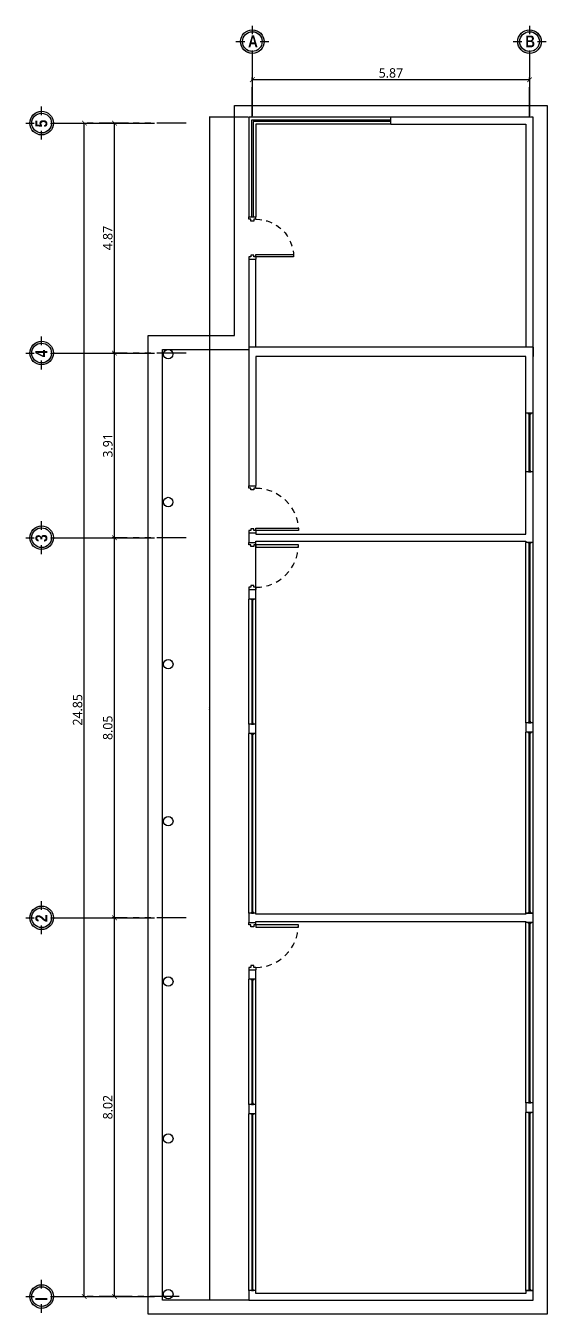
# Model space of a CAD drawing. Header units: metres. Extents: x 258817 to 259192, y 1878716 to 1878911.
# Drawn here: x 259005.59 to 259016.63, y 1878741.84 to 1878769.13 of the extents above; entities that cross this region are included whole.
import ezdxf

# ---------------------------------------------------------------- set-up
doc = ezdxf.new("R2010")
doc.units = ezdxf.units.M
doc.header["$MEASUREMENT"] = 0
for name, pattern in [('ACAD_ISO04W100', [30, 24, -3, 0, -3]), ('HIDDEN', [0.375, 0.25, -0.125]), ('PHANTOM2', [1.25, 0.625, -0.125, 0.125, -0.125, 0.125, -0.125])]:
    doc.linetypes.add(name, pattern=pattern)
doc.layers.add('.3EJES', color=1, linetype='Continuous', lineweight=20)
for name, color, linetype in [('07-Ejes', 8, 'Continuous'), ('Puertas F', 5, 'Continuous'), ('Ventanas F', 40, 'Continuous'), ('Vistas', 7, 'Continuous')]:
    doc.layers.add(name, color=color, linetype=linetype)
doc.styles.add('100 dani medio', font='trebuc.ttf', dxfattribs={"height": 2})
doc.styles.add('dani-100Textos', font='techb___.ttf', dxfattribs={"height": 0.25})
doc.styles.get("Standard").update_dxf_attribs({"font": 'arial.ttf'})
doc.dimstyles.new('A100', dxfattribs={"dimscale": 0, "dimtxt": 2.5, "dimasz": 1, "dimexe": 0.5, "dimexo": 0.625, "dimgap": 0.4, "dimtad": 1, "dimdsep": 46, "dimtxsty": '100 dani medio', "dimblk": 'ARCHTICK', "dimcen": 2.5, "dimclrd": 1, "dimclre": 1, "dimclrt": 3, "dimadec": 0, "dimazin": 0, "dimtfac": 1, "dimtmove": 1, "dimatfit": 3, "dimfxl": 1, "dimarcsym": 0})
doc.dimstyles.new('Copia(2) de Benjita', dxfattribs={"dimtxt": 0.15, "dimasz": 0.1, "dimexe": 0.1, "dimexo": 0.1, "dimgap": 0.08, "dimtad": 1, "dimdsep": 46, "dimtxsty": 'Standard', "dimblk": 'ARCHTICK', "dimcen": 2.5, "dimdle": 0.1, "dimclrd": 2, "dimclre": 1, "dimclrt": 2, "dimadec": 0, "dimazin": 0, "dimtfac": 1, "dimtmove": 0, "dimatfit": 3, "dimldrblk": 'ARCHTICK', "dimfxl": 1, "dimarcsym": 0})

# ---------------------------------------------------------------- blocks, each defined once
blk = doc.blocks.new('*U14')
blk.add_wipeout([(193.598, 122.767), (192.598, 122.767), (192.598, 122.972), (193.598, 122.972)]).dxf.layer = 'Puertas F'
at = {"layer": 'Puertas F', "color": 6}
blk.add_line((192.598, 122.942), (192.598, 122.792), dxfattribs=at)
at = {"layer": 'Puertas F', "color": 1}
for p, q in [((192.648, 122.942), (192.598, 122.942)), ((192.648, 122.792), (192.598, 122.792)), ((192.648, 122.901), (192.648, 122.942)), ((192.688, 122.901), (192.648, 122.901)), ((192.648, 122.792), (192.648, 122.838)), ((192.648, 122.838), (192.688, 122.838)), ((192.688, 122.838), (192.688, 122.901)), ((193.548, 122.942), (193.598, 122.942))]:
    blk.add_line(p, q, dxfattribs=at)
at = {"color": 1}
blk.add_wipeout([(193.498, 122.792), (193.498, 121.892), (193.548, 121.892), (193.548, 122.792)], dxfattribs=at).dxf.layer = 'Puertas F'
at = {"layer": 'Puertas F', "color": 1}
for p, q in [((193.508, 122.838), (193.508, 122.901)), ((193.508, 122.901), (193.548, 122.901)), ((193.548, 122.838), (193.508, 122.838)), ((193.548, 122.901), (193.548, 122.942)), ((193.548, 122.792), (193.548, 122.838)), ((193.548, 122.792), (193.598, 122.792))]:
    blk.add_line(p, q, dxfattribs=at)
at = {"layer": 'Puertas F', "color": 6}
blk.add_line((193.598, 122.942), (193.598, 122.792), dxfattribs=at)
at = {"layer": 'Puertas F', "color": 1}
blk.add_lwpolyline([(193.498, 122.792), (193.498, 121.892), (193.548, 121.892), (193.548, 122.792)], close=True, dxfattribs=at)
at = {"layer": 'Puertas F', "color": 1, "linetype": 'HIDDEN', "ltscale": 0.5}
blk.add_arc((193.548, 122.792), 0.9, 180, 270, dxfattribs=at)
blk = doc.blocks.new('*U27')
blk.add_wipeout([(193.598, 122.767), (192.598, 122.767), (192.598, 122.972), (193.598, 122.972)]).dxf.layer = 'Puertas F'
at = {"layer": 'Puertas F', "color": 6}
blk.add_line((192.598, 122.942), (192.598, 122.792), dxfattribs=at)
at = {"layer": 'Puertas F', "color": 1}
for p, q in [((192.648, 122.942), (192.598, 122.942)), ((192.648, 122.792), (192.598, 122.792)), ((192.648, 122.901), (192.648, 122.942)), ((192.688, 122.901), (192.648, 122.901)), ((192.648, 122.792), (192.648, 122.838)), ((192.648, 122.838), (192.688, 122.838)), ((192.688, 122.838), (192.688, 122.901)), ((193.548, 122.942), (193.598, 122.942))]:
    blk.add_line(p, q, dxfattribs=at)
at = {"color": 1}
blk.add_wipeout([(193.498, 122.792), (193.498, 121.892), (193.548, 121.892), (193.548, 122.792)], dxfattribs=at).dxf.layer = 'Puertas F'
at = {"layer": 'Puertas F', "color": 1}
for p, q in [((193.508, 122.838), (193.508, 122.901)), ((193.508, 122.901), (193.548, 122.901)), ((193.548, 122.838), (193.508, 122.838)), ((193.548, 122.901), (193.548, 122.942)), ((193.548, 122.792), (193.548, 122.838)), ((193.548, 122.792), (193.598, 122.792))]:
    blk.add_line(p, q, dxfattribs=at)
at = {"layer": 'Puertas F', "color": 6}
blk.add_line((193.598, 122.942), (193.598, 122.792), dxfattribs=at)
at = {"layer": 'Puertas F', "color": 1}
blk.add_lwpolyline([(193.498, 122.792), (193.498, 121.892), (193.548, 121.892), (193.548, 122.792)], close=True, dxfattribs=at)
at = {"layer": 'Puertas F', "color": 1, "linetype": 'HIDDEN', "ltscale": 0.5}
blk.add_arc((193.548, 122.792), 0.9, 180, 270, dxfattribs=at)
blk = doc.blocks.new('*U28')
blk.add_wipeout([(214.297, 152.477), (214.297, 152.252), (210.497, 152.252), (210.497, 152.477)]).dxf.layer = 'Ventanas F'
at = {"layer": 'Ventanas F', "color": 1}
for p, q in [((214.28, 152.371), (210.514, 152.371)), ((214.28, 152.352), (210.514, 152.352))]:
    blk.add_line(p, q, dxfattribs=at)
for points in [[(214.297, 152.44), (210.497, 152.44)], [(214.297, 152.29), (210.497, 152.29)]]:
    blk.add_lwpolyline(points, dxfattribs=at)
at = {"layer": 'Ventanas F', "color": 6}
for points in [[(210.497, 152.29), (210.497, 152.44)], [(214.297, 152.29), (214.297, 152.44)]]:
    blk.add_lwpolyline(points, dxfattribs=at)
at = {"layer": 'Ventanas F', "color": 1}
for points in [[(210.497, 152.386), (210.497, 152.34), (210.514, 152.34), (210.514, 152.386)], [(214.297, 152.386), (214.297, 152.34), (214.28, 152.34), (214.28, 152.386)]]:
    blk.add_lwpolyline(points, close=True, dxfattribs=at)
blk = doc.blocks.new('*U31')
blk.add_wipeout([(213.147, 152.477), (213.147, 152.252), (210.497, 152.252), (210.497, 152.477)]).dxf.layer = 'Ventanas F'
at = {"layer": 'Ventanas F', "color": 1}
for p, q in [((213.13, 152.371), (210.514, 152.371)), ((213.13, 152.352), (210.514, 152.352))]:
    blk.add_line(p, q, dxfattribs=at)
for points in [[(213.147, 152.44), (210.497, 152.44)], [(213.147, 152.29), (210.497, 152.29)]]:
    blk.add_lwpolyline(points, dxfattribs=at)
at = {"layer": 'Ventanas F', "color": 6}
for points in [[(210.497, 152.29), (210.497, 152.44)], [(213.147, 152.29), (213.147, 152.44)]]:
    blk.add_lwpolyline(points, dxfattribs=at)
at = {"layer": 'Ventanas F', "color": 1}
for points in [[(210.497, 152.386), (210.497, 152.34), (210.514, 152.34), (210.514, 152.386)], [(213.147, 152.386), (213.147, 152.34), (213.13, 152.34), (213.13, 152.386)]]:
    blk.add_lwpolyline(points, close=True, dxfattribs=at)
blk = doc.blocks.new('*U32')
blk.add_wipeout([(211.737, 152.477), (211.737, 152.252), (210.497, 152.252), (210.497, 152.477)]).dxf.layer = 'Ventanas F'
at = {"layer": 'Ventanas F', "color": 1}
for p, q in [((211.72, 152.371), (210.514, 152.371)), ((211.72, 152.352), (210.514, 152.352))]:
    blk.add_line(p, q, dxfattribs=at)
for points in [[(211.737, 152.44), (210.497, 152.44)], [(211.737, 152.29), (210.497, 152.29)]]:
    blk.add_lwpolyline(points, dxfattribs=at)
at = {"layer": 'Ventanas F', "color": 6}
for points in [[(210.497, 152.29), (210.497, 152.44)], [(211.737, 152.29), (211.737, 152.44)]]:
    blk.add_lwpolyline(points, dxfattribs=at)
at = {"layer": 'Ventanas F', "color": 1}
for points in [[(210.497, 152.386), (210.497, 152.34), (210.514, 152.34), (210.514, 152.386)], [(211.737, 152.386), (211.737, 152.34), (211.72, 152.34), (211.72, 152.386)]]:
    blk.add_lwpolyline(points, close=True, dxfattribs=at)
blk = doc.blocks.new('*U33')
blk.add_wipeout([(193.598, 122.767), (192.598, 122.767), (192.598, 122.972), (193.598, 122.972)]).dxf.layer = 'Puertas F'
at = {"layer": 'Puertas F', "color": 6}
blk.add_line((192.598, 122.942), (192.598, 122.792), dxfattribs=at)
at = {"layer": 'Puertas F', "color": 1}
for p, q in [((192.648, 122.942), (192.598, 122.942)), ((192.648, 122.792), (192.598, 122.792)), ((192.648, 122.901), (192.648, 122.942)), ((192.688, 122.901), (192.648, 122.901)), ((192.648, 122.792), (192.648, 122.838)), ((192.648, 122.838), (192.688, 122.838)), ((192.688, 122.838), (192.688, 122.901)), ((193.548, 122.942), (193.598, 122.942))]:
    blk.add_line(p, q, dxfattribs=at)
at = {"color": 1}
blk.add_wipeout([(193.498, 122.792), (193.498, 121.892), (193.548, 121.892), (193.548, 122.792)], dxfattribs=at).dxf.layer = 'Puertas F'
at = {"layer": 'Puertas F', "color": 1}
for p, q in [((193.508, 122.838), (193.508, 122.901)), ((193.508, 122.901), (193.548, 122.901)), ((193.548, 122.838), (193.508, 122.838)), ((193.548, 122.901), (193.548, 122.942)), ((193.548, 122.792), (193.548, 122.838)), ((193.548, 122.792), (193.598, 122.792))]:
    blk.add_line(p, q, dxfattribs=at)
at = {"layer": 'Puertas F', "color": 6}
blk.add_line((193.598, 122.942), (193.598, 122.792), dxfattribs=at)
at = {"layer": 'Puertas F', "color": 1}
blk.add_lwpolyline([(193.498, 122.792), (193.498, 121.892), (193.548, 121.892), (193.548, 122.792)], close=True, dxfattribs=at)
at = {"layer": 'Puertas F', "color": 1, "linetype": 'HIDDEN', "ltscale": 0.5}
blk.add_arc((193.548, 122.792), 0.9, 180, 270, dxfattribs=at)
blk = doc.blocks.new('*U34')
blk.add_wipeout([(214.242, 152.477), (214.242, 152.252), (210.497, 152.252), (210.497, 152.477)]).dxf.layer = 'Ventanas F'
at = {"layer": 'Ventanas F', "color": 1}
for p, q in [((214.225, 152.371), (210.514, 152.371)), ((214.225, 152.352), (210.514, 152.352))]:
    blk.add_line(p, q, dxfattribs=at)
for points in [[(214.242, 152.44), (210.497, 152.44)], [(214.242, 152.29), (210.497, 152.29)]]:
    blk.add_lwpolyline(points, dxfattribs=at)
at = {"layer": 'Ventanas F', "color": 6}
for points in [[(210.497, 152.29), (210.497, 152.44)], [(214.242, 152.29), (214.242, 152.44)]]:
    blk.add_lwpolyline(points, dxfattribs=at)
at = {"layer": 'Ventanas F', "color": 1}
for points in [[(210.497, 152.386), (210.497, 152.34), (210.514, 152.34), (210.514, 152.386)], [(214.242, 152.386), (214.242, 152.34), (214.225, 152.34), (214.225, 152.386)]]:
    blk.add_lwpolyline(points, close=True, dxfattribs=at)
blk = doc.blocks.new('*U15')
blk.add_wipeout([(213.147, 152.477), (213.147, 152.252), (210.497, 152.252), (210.497, 152.477)]).dxf.layer = 'Ventanas F'
at = {"layer": 'Ventanas F', "color": 1}
for p, q in [((213.13, 152.371), (210.514, 152.371)), ((213.13, 152.352), (210.514, 152.352))]:
    blk.add_line(p, q, dxfattribs=at)
for points in [[(213.147, 152.44), (210.497, 152.44)], [(213.147, 152.29), (210.497, 152.29)]]:
    blk.add_lwpolyline(points, dxfattribs=at)
at = {"layer": 'Ventanas F', "color": 6}
for points in [[(210.497, 152.29), (210.497, 152.44)], [(213.147, 152.29), (213.147, 152.44)]]:
    blk.add_lwpolyline(points, dxfattribs=at)
at = {"layer": 'Ventanas F', "color": 1}
for points in [[(210.497, 152.386), (210.497, 152.34), (210.514, 152.34), (210.514, 152.386)], [(213.147, 152.386), (213.147, 152.34), (213.13, 152.34), (213.13, 152.386)]]:
    blk.add_lwpolyline(points, close=True, dxfattribs=at)
blk = doc.blocks.new('*U16')
blk.add_wipeout([(193.598, 122.767), (192.698, 122.767), (192.698, 122.972), (193.598, 122.972)]).dxf.layer = 'Puertas F'
at = {"layer": 'Puertas F', "color": 6}
blk.add_line((192.698, 122.942), (192.698, 122.792), dxfattribs=at)
at = {"layer": 'Puertas F', "color": 1}
for p, q in [((192.748, 122.942), (192.698, 122.942)), ((192.748, 122.792), (192.698, 122.792)), ((192.748, 122.901), (192.748, 122.942)), ((192.788, 122.901), (192.748, 122.901)), ((192.748, 122.792), (192.748, 122.838)), ((192.748, 122.838), (192.788, 122.838)), ((192.788, 122.838), (192.788, 122.901)), ((193.548, 122.942), (193.598, 122.942))]:
    blk.add_line(p, q, dxfattribs=at)
at = {"color": 1}
blk.add_wipeout([(193.498, 122.792), (193.498, 121.992), (193.548, 121.992), (193.548, 122.792)], dxfattribs=at).dxf.layer = 'Puertas F'
at = {"layer": 'Puertas F', "color": 1}
for p, q in [((193.508, 122.838), (193.508, 122.901)), ((193.508, 122.901), (193.548, 122.901)), ((193.548, 122.838), (193.508, 122.838)), ((193.548, 122.901), (193.548, 122.942)), ((193.548, 122.792), (193.548, 122.838)), ((193.548, 122.792), (193.598, 122.792))]:
    blk.add_line(p, q, dxfattribs=at)
at = {"layer": 'Puertas F', "color": 6}
blk.add_line((193.598, 122.942), (193.598, 122.792), dxfattribs=at)
at = {"layer": 'Puertas F', "color": 1}
blk.add_lwpolyline([(193.498, 122.792), (193.498, 121.992), (193.548, 121.992), (193.548, 122.792)], close=True, dxfattribs=at)
at = {"layer": 'Puertas F', "color": 1, "linetype": 'HIDDEN', "ltscale": 0.5}
blk.add_arc((193.548, 122.792), 0.8, 180, 270, dxfattribs=at)
blk = doc.blocks.new('_ArchTick')
at = {"color": 0, "linetype": 'ByBlock', "const_width": 0.15}
blk.add_lwpolyline([(-0.5, -0.5), (0.5, 0.5)], dxfattribs=at)
blk = doc.blocks.new('*D75')
at = {"layer": 'Defpoints', "color": 0, "transparency": 16777216}
for p in [(259010.389, 1878767.988), (259010.389, 1878767.144), (259016.259, 1878767.144)]:
    blk.add_point(p, dxfattribs=at)
at = {"layer": 'Vistas', "color": 1, "linetype": 'PHANTOM2', "lineweight": -2, "transparency": 16777216}
for p, q in [((259010.389, 1878767.207), (259010.389, 1878768.038)), ((259016.259, 1878767.207), (259016.259, 1878768.038))]:
    blk.add_line(p, q, dxfattribs=at)
at = {"layer": 'Vistas', "color": 1, "lineweight": -2, "transparency": 16777216}
blk.add_line((259016.259, 1878767.988), (259010.389, 1878767.988), dxfattribs=at)
at = {"layer": 'Vistas', "color": 1, "lineweight": -2, "transparency": 16777216, "xscale": 0.1, "yscale": 0.1, "zscale": 0.1, "rotation": 180}
blk.add_blockref('_ArchTick', (259010.389, 1878767.988), dxfattribs=at)
at = {"layer": 'Vistas', "color": 1, "lineweight": -2, "transparency": 16777216, "xscale": 0.1, "yscale": 0.1, "zscale": 0.1}
blk.add_blockref('_ArchTick', (259016.259, 1878767.988), dxfattribs=at)
at = {"layer": 'Vistas', "color": 3, "transparency": 16777216, "insert": (259013.324, 1878768.129), "char_height": 0.2, "attachment_point": 5, "style": '100 dani medio'}
blk.add_mtext('5.87', dxfattribs=at)
blk = doc.blocks.new('*U42')
blk.add_wipeout([(214.317, 152.477), (214.317, 152.252), (210.497, 152.252), (210.497, 152.477)]).dxf.layer = 'Ventanas F'
at = {"layer": 'Ventanas F', "color": 1}
for p, q in [((214.3, 152.371), (210.514, 152.371)), ((214.3, 152.352), (210.514, 152.352))]:
    blk.add_line(p, q, dxfattribs=at)
for points in [[(214.317, 152.44), (210.497, 152.44)], [(214.317, 152.29), (210.497, 152.29)]]:
    blk.add_lwpolyline(points, dxfattribs=at)
at = {"layer": 'Ventanas F', "color": 6}
for points in [[(210.497, 152.29), (210.497, 152.44)], [(214.317, 152.29), (214.317, 152.44)]]:
    blk.add_lwpolyline(points, dxfattribs=at)
at = {"layer": 'Ventanas F', "color": 1}
for points in [[(210.497, 152.386), (210.497, 152.34), (210.514, 152.34), (210.514, 152.386)], [(214.317, 152.386), (214.317, 152.34), (214.3, 152.34), (214.3, 152.386)]]:
    blk.add_lwpolyline(points, close=True, dxfattribs=at)
blk = doc.blocks.new('*U43')
blk.add_wipeout([(214.317, 152.477), (214.317, 152.252), (210.497, 152.252), (210.497, 152.477)]).dxf.layer = 'Ventanas F'
at = {"layer": 'Ventanas F', "color": 1}
for p, q in [((214.3, 152.371), (210.514, 152.371)), ((214.3, 152.352), (210.514, 152.352))]:
    blk.add_line(p, q, dxfattribs=at)
for points in [[(214.317, 152.44), (210.497, 152.44)], [(214.317, 152.29), (210.497, 152.29)]]:
    blk.add_lwpolyline(points, dxfattribs=at)
at = {"layer": 'Ventanas F', "color": 6}
for points in [[(210.497, 152.29), (210.497, 152.44)], [(214.317, 152.29), (214.317, 152.44)]]:
    blk.add_lwpolyline(points, dxfattribs=at)
at = {"layer": 'Ventanas F', "color": 1}
for points in [[(210.497, 152.386), (210.497, 152.34), (210.514, 152.34), (210.514, 152.386)], [(214.317, 152.386), (214.317, 152.34), (214.3, 152.34), (214.3, 152.386)]]:
    blk.add_lwpolyline(points, close=True, dxfattribs=at)
blk = doc.blocks.new('*U44')
blk.add_wipeout([(214.317, 152.477), (214.317, 152.252), (210.542, 152.252), (210.542, 152.477)]).dxf.layer = 'Ventanas F'
at = {"layer": 'Ventanas F', "color": 1}
for p, q in [((214.3, 152.371), (210.559, 152.371)), ((214.3, 152.352), (210.559, 152.352))]:
    blk.add_line(p, q, dxfattribs=at)
for points in [[(214.317, 152.44), (210.542, 152.44)], [(214.317, 152.29), (210.542, 152.29)]]:
    blk.add_lwpolyline(points, dxfattribs=at)
at = {"layer": 'Ventanas F', "color": 6}
for points in [[(210.542, 152.29), (210.542, 152.44)], [(214.317, 152.29), (214.317, 152.44)]]:
    blk.add_lwpolyline(points, dxfattribs=at)
at = {"layer": 'Ventanas F', "color": 1}
for points in [[(210.542, 152.386), (210.542, 152.34), (210.559, 152.34), (210.559, 152.386)], [(214.317, 152.386), (214.317, 152.34), (214.3, 152.34), (214.3, 152.386)]]:
    blk.add_lwpolyline(points, close=True, dxfattribs=at)
blk = doc.blocks.new('*U45')
blk.add_wipeout([(214.317, 152.477), (214.317, 152.252), (210.487, 152.252), (210.487, 152.477)]).dxf.layer = 'Ventanas F'
at = {"layer": 'Ventanas F', "color": 1}
for p, q in [((214.3, 152.371), (210.504, 152.371)), ((214.3, 152.352), (210.504, 152.352))]:
    blk.add_line(p, q, dxfattribs=at)
for points in [[(214.317, 152.44), (210.487, 152.44)], [(214.317, 152.29), (210.487, 152.29)]]:
    blk.add_lwpolyline(points, dxfattribs=at)
at = {"layer": 'Ventanas F', "color": 6}
for points in [[(210.487, 152.29), (210.487, 152.44)], [(214.317, 152.29), (214.317, 152.44)]]:
    blk.add_lwpolyline(points, dxfattribs=at)
at = {"layer": 'Ventanas F', "color": 1}
for points in [[(210.487, 152.386), (210.487, 152.34), (210.504, 152.34), (210.504, 152.386)], [(214.317, 152.386), (214.317, 152.34), (214.3, 152.34), (214.3, 152.386)]]:
    blk.add_lwpolyline(points, close=True, dxfattribs=at)
blk = doc.blocks.new('eje numero')
at = {"layer": '07-Ejes'}
h = blk.add_hatch(color=1, dxfattribs=at)
h.dxf.hatch_style = 1
h.paths.add_polyline_path([(496.116, 205.549), (496.116, 205.499, -0.414214), (496.366, 205.249), (496.416, 205.249, 0.414214)])
h.paths.add_polyline_path([(495.866, 205.249), (495.816, 205.249, 0.414214), (496.116, 204.949), (496.116, 204.999, -0.414214)])
at = {"layer": '07-Ejes', "color": 1}
for points in [[(496.116, 205.651), (496.116, 205.438)], [(495.701, 205.249), (495.923, 205.249)], [(496.316, 205.249), (496.538, 205.249)]]:
    blk.add_lwpolyline(points, dxfattribs=at)
for radius in [0.3, 0.25]:
    blk.add_circle((496.116, 205.249), radius, dxfattribs=at)
blk = doc.blocks.new('*U29')
at = {"color": 1, "linetype": 'ACAD_ISO04W100', "ltscale": 0.1}
blk.add_lwpolyline([(-0.711, 0), (1.487, 0)], dxfattribs=at)
at = {"layer": '.3EJES', "xscale": 0.8340043413883207, "yscale": 0.8340043413883207, "zscale": 0.8340043413883207, "rotation": 90.00000000000001}
blk.add_blockref('eje numero', (170.278, -413.763), dxfattribs=at)
at = {"style": 'dani-100Textos'}
blk.add_attdef('1', (-0.781, -0.09), '', height=0.25, rotation=90, dxfattribs=at)
blk = doc.blocks.new('*D73')
at = {"layer": 'Defpoints', "color": 0, "transparency": 16777216}
for p in [(259007.471, 1878750.239), (259009.054, 1878750.239), (259008.904, 1878742.219)]:
    blk.add_point(p, dxfattribs=at)
at = {"layer": 'Vistas', "color": 1, "linetype": 'PHANTOM2', "lineweight": -2, "transparency": 16777216}
for p, q in [((259008.991, 1878750.239), (259007.421, 1878750.239)), ((259008.841, 1878742.219), (259007.421, 1878742.219))]:
    blk.add_line(p, q, dxfattribs=at)
at = {"layer": 'Vistas', "color": 1, "lineweight": -2, "transparency": 16777216}
blk.add_line((259007.471, 1878742.219), (259007.471, 1878750.239), dxfattribs=at)
at = {"layer": 'Vistas', "color": 1, "lineweight": -2, "transparency": 16777216, "xscale": 0.1, "yscale": 0.1, "zscale": 0.1}
for p, rotation in [((259007.471, 1878750.239), 90), ((259007.471, 1878742.219), 270)]:
    blk.add_blockref('_ArchTick', p, dxfattribs=dict(at, rotation=rotation))
at = {"layer": 'Vistas', "color": 3, "transparency": 16777216, "insert": (259007.329, 1878746.229), "char_height": 0.2, "attachment_point": 5, "rotation": 90, "style": '100 dani medio'}
blk.add_mtext('8.02', dxfattribs=at)
blk = doc.blocks.new('*D74')
at = {"layer": 'Defpoints', "color": 0, "transparency": 16777216}
for p in [(259007.471, 1878758.289), (259009.054, 1878758.289), (259009.054, 1878750.239)]:
    blk.add_point(p, dxfattribs=at)
at = {"layer": 'Vistas', "color": 1, "linetype": 'PHANTOM2', "lineweight": -2, "transparency": 16777216}
for p, q in [((259008.991, 1878758.289), (259007.421, 1878758.289)), ((259008.991, 1878750.239), (259007.421, 1878750.239))]:
    blk.add_line(p, q, dxfattribs=at)
at = {"layer": 'Vistas', "color": 1, "lineweight": -2, "transparency": 16777216}
blk.add_line((259007.471, 1878750.239), (259007.471, 1878758.289), dxfattribs=at)
at = {"layer": 'Vistas', "color": 1, "lineweight": -2, "transparency": 16777216, "xscale": 0.1, "yscale": 0.1, "zscale": 0.1}
for p, rotation in [((259007.471, 1878758.289), 90), ((259007.471, 1878750.239), 270)]:
    blk.add_blockref('_ArchTick', p, dxfattribs=dict(at, rotation=rotation))
at = {"layer": 'Vistas', "color": 3, "transparency": 16777216, "insert": (259007.329, 1878754.264), "char_height": 0.2, "attachment_point": 5, "rotation": 90, "style": '100 dani medio'}
blk.add_mtext('8.05', dxfattribs=at)
blk = doc.blocks.new('*D77')
at = {"layer": 'Defpoints', "color": 0, "transparency": 16777216}
for p in [(259007.471, 1878762.199), (259009.054, 1878762.199), (259009.054, 1878758.289)]:
    blk.add_point(p, dxfattribs=at)
at = {"layer": 'Vistas', "color": 1, "linetype": 'PHANTOM2', "lineweight": -2, "transparency": 16777216}
for p, q in [((259008.991, 1878762.199), (259007.421, 1878762.199)), ((259008.991, 1878758.289), (259007.421, 1878758.289))]:
    blk.add_line(p, q, dxfattribs=at)
at = {"layer": 'Vistas', "color": 1, "lineweight": -2, "transparency": 16777216}
blk.add_line((259007.471, 1878758.289), (259007.471, 1878762.199), dxfattribs=at)
at = {"layer": 'Vistas', "color": 1, "lineweight": -2, "transparency": 16777216, "xscale": 0.1, "yscale": 0.1, "zscale": 0.1}
for p, rotation in [((259007.471, 1878762.199), 90), ((259007.471, 1878758.289), 270)]:
    blk.add_blockref('_ArchTick', p, dxfattribs=dict(at, rotation=rotation))
at = {"layer": 'Vistas', "color": 3, "transparency": 16777216, "insert": (259007.329, 1878760.244), "char_height": 0.2, "attachment_point": 5, "rotation": 90, "style": '100 dani medio'}
blk.add_mtext('3.91', dxfattribs=at)
blk = doc.blocks.new('*D78')
at = {"layer": 'Defpoints', "color": 0, "transparency": 16777216}
for p in [(259007.471, 1878767.069), (259009.054, 1878767.069), (259009.054, 1878762.199)]:
    blk.add_point(p, dxfattribs=at)
at = {"layer": 'Vistas', "color": 1, "linetype": 'PHANTOM2', "lineweight": -2, "transparency": 16777216}
for p, q in [((259008.991, 1878767.069), (259007.421, 1878767.069)), ((259008.991, 1878762.199), (259007.421, 1878762.199))]:
    blk.add_line(p, q, dxfattribs=at)
at = {"layer": 'Vistas', "color": 1, "lineweight": -2, "transparency": 16777216}
blk.add_line((259007.471, 1878762.199), (259007.471, 1878767.069), dxfattribs=at)
at = {"layer": 'Vistas', "color": 1, "lineweight": -2, "transparency": 16777216, "xscale": 0.1, "yscale": 0.1, "zscale": 0.1}
for p, rotation in [((259007.471, 1878767.069), 90), ((259007.471, 1878762.199), 270)]:
    blk.add_blockref('_ArchTick', p, dxfattribs=dict(at, rotation=rotation))
at = {"layer": 'Vistas', "color": 3, "transparency": 16777216, "insert": (259007.329, 1878764.634), "char_height": 0.2, "attachment_point": 5, "rotation": 90, "style": '100 dani medio'}
blk.add_mtext('4.87', dxfattribs=at)
blk = doc.blocks.new('*D79')
at = {"layer": 'Defpoints', "color": 0, "transparency": 16777216}
for p in [(259006.831, 1878767.069), (259007.831, 1878767.069), (259007.831, 1878742.219)]:
    blk.add_point(p, dxfattribs=at)
at = {"layer": 'Vistas', "color": 1, "linetype": 'PHANTOM2', "lineweight": -2, "transparency": 16777216}
for p, q in [((259007.769, 1878767.069), (259006.781, 1878767.069)), ((259007.769, 1878742.219), (259006.781, 1878742.219))]:
    blk.add_line(p, q, dxfattribs=at)
at = {"layer": 'Vistas', "color": 1, "lineweight": -2, "transparency": 16777216}
blk.add_line((259006.831, 1878742.219), (259006.831, 1878767.069), dxfattribs=at)
at = {"layer": 'Vistas', "color": 1, "lineweight": -2, "transparency": 16777216, "xscale": 0.1, "yscale": 0.1, "zscale": 0.1}
for p, rotation in [((259006.831, 1878767.069), 90), ((259006.831, 1878742.219), 270)]:
    blk.add_blockref('_ArchTick', p, dxfattribs=dict(at, rotation=rotation))
at = {"layer": 'Vistas', "color": 3, "transparency": 16777216, "insert": (259006.69, 1878754.644), "char_height": 0.2, "attachment_point": 5, "rotation": 90, "style": '100 dani medio'}
blk.add_mtext('24.85', dxfattribs=at)
blk = doc.blocks.new('*U30')
at = {"color": 1, "linetype": 'ACAD_ISO04W100', "ltscale": 0.1}
blk.add_lwpolyline([(-0.711, 0), (1.487, 0)], dxfattribs=at)
at = {"layer": '.3EJES', "xscale": 0.8340043413883207, "yscale": 0.8340043413883207, "zscale": 0.8340043413883207, "rotation": 90.00000000000001}
blk.add_blockref('eje numero', (170.278, -413.763), dxfattribs=at)
at = {"style": 'dani-100Textos'}
blk.add_attdef('1', (-0.781, -0.09), '', height=0.25, rotation=90, dxfattribs=at)
blk = doc.blocks.new('*U21')
at = {"color": 1, "linetype": 'ACAD_ISO04W100', "ltscale": 0.1}
blk.add_lwpolyline([(-0.711, 0), (1.487, 0)], dxfattribs=at)
at = {"layer": '.3EJES', "xscale": 0.8340043413883207, "yscale": 0.8340043413883207, "zscale": 0.8340043413883207, "rotation": 90.00000000000001}
blk.add_blockref('eje numero', (170.278, -413.763), dxfattribs=at)
at = {"style": 'dani-100Textos'}
blk.add_attdef('1', (-0.781, -0.09), '', height=0.25, rotation=90, dxfattribs=at)
blk = doc.blocks.new('*U22')
at = {"color": 1, "linetype": 'ACAD_ISO04W100', "ltscale": 0.1}
blk.add_lwpolyline([(-0.711, 0), (1.487, 0)], dxfattribs=at)
at = {"layer": '.3EJES', "xscale": 0.8340043413883207, "yscale": 0.8340043413883207, "zscale": 0.8340043413883207, "rotation": 90.00000000000001}
blk.add_blockref('eje numero', (170.278, -413.763), dxfattribs=at)
at = {"style": 'dani-100Textos'}
blk.add_attdef('1', (-0.781, -0.09), '', height=0.25, rotation=90, dxfattribs=at)
blk = doc.blocks.new('*U23')
at = {"color": 1, "linetype": 'ACAD_ISO04W100', "ltscale": 0.1}
blk.add_lwpolyline([(-0.711, 0), (1.487, 0)], dxfattribs=at)
at = {"layer": '.3EJES', "xscale": 0.8340043413883207, "yscale": 0.8340043413883207, "zscale": 0.8340043413883207, "rotation": 90.00000000000001}
blk.add_blockref('eje numero', (170.278, -413.763), dxfattribs=at)
at = {"style": 'dani-100Textos'}
blk.add_attdef('1', (-0.781, -0.09), '', height=0.25, rotation=90, dxfattribs=at)
blk = doc.blocks.new('*U24')
at = {"color": 1, "linetype": 'ACAD_ISO04W100', "ltscale": 0.1}
blk.add_lwpolyline([(0, 0.711), (0, -0.673)], dxfattribs=at)
at = {"layer": '.3EJES', "xscale": 0.8340043413883207, "yscale": 0.8340043413883207, "zscale": 0.8340043413883207}
blk.add_blockref('eje numero', (-413.763, -170.278), dxfattribs=at)
at = {"style": 'dani-100Textos'}
blk.add_attdef('1', (-0.09, 0.781), '', height=0.25, dxfattribs=at)
blk = doc.blocks.new('*U25')
at = {"color": 1, "linetype": 'ACAD_ISO04W100', "ltscale": 0.1}
blk.add_lwpolyline([(0, 0.711), (0, -0.673)], dxfattribs=at)
at = {"layer": '.3EJES', "xscale": 0.8340043413883207, "yscale": 0.8340043413883207, "zscale": 0.8340043413883207}
blk.add_blockref('eje numero', (-413.763, -170.278), dxfattribs=at)
at = {"style": 'dani-100Textos'}
blk.add_attdef('1', (-0.09, 0.78), '', height=0.25, dxfattribs=at)
blk = doc.blocks.new('*D76')
at = {"layer": 'Defpoints', "color": 0, "transparency": 16777216}
for p in [(259010.314, 1878767.194), (259009.485, 1878742.144), (259010.314, 1878742.144)]:
    blk.add_point(p, dxfattribs=at)
at = {"layer": 'Vistas', "color": 1, "lineweight": -2, "transparency": 16777216}
for p, q in [((259010.304, 1878767.194), (259009.475, 1878767.194)), ((259010.304, 1878742.144), (259009.475, 1878742.144))]:
    blk.add_line(p, q, dxfattribs=at)
at = {"layer": 'Vistas', "color": 2, "lineweight": -2, "transparency": 16777216}
blk.add_line((259009.485, 1878767.204), (259009.485, 1878742.134), dxfattribs=at)
at = {"layer": 'Vistas', "color": 2, "lineweight": -2, "transparency": 16777216, "xscale": 0.01, "yscale": 0.01, "zscale": 0.01}
for p, rotation in [((259009.485, 1878767.194), 90), ((259009.485, 1878742.144), 270)]:
    blk.add_blockref('_ArchTick', p, dxfattribs=dict(at, rotation=rotation))
at = {"layer": 'Vistas', "color": 2, "transparency": 16777216, "insert": (259009.469, 1878754.669), "char_height": 0.015, "attachment_point": 5, "rotation": 90}
blk.add_mtext('25.05', dxfattribs=at)

msp = doc.modelspace()

# ---------------------------------------------------------------- linework, layer by layer
at = {"layer": 'Vistas', "color": 1}
msp.add_lwpolyline([(259008.18408, 1878741.84422), (259008.18408, 1878762.57422), (259010.01408, 1878762.57422), (259010.01408, 1878767.44422), (259016.63408, 1878767.44422), (259016.63408, 1878741.84422)], close=True, dxfattribs=at)
at = {"layer": 'Vistas', "color": 3}
for points in [[(259016.33408, 1878762.32422), (259016.33408, 1878767.19422), (259013.32408, 1878767.19422)], [(259013.32408, 1878767.04422), (259013.32408, 1878767.19422)], [(259013.32408, 1878767.04422), (259016.18408, 1878767.04422), (259016.18408, 1878762.32422)], [(259010.31408, 1878765.08422), (259010.31408, 1878762.32422)], [(259010.46408, 1878762.32422), (259010.46408, 1878765.08422)]]:
    msp.add_lwpolyline(points, dxfattribs=at)
at = {"layer": 'Vistas', "color": 1}
msp.add_lwpolyline([(259010.31408, 1878742.14422), (259008.48408, 1878742.14422), (259008.48408, 1878762.27422), (259010.31408, 1878762.27422)], dxfattribs=at)
at = {"layer": 'Vistas'}
for points in [[(259010.31408, 1878762.32422), (259010.31408, 1878742.14422), (259016.33408, 1878742.14422), (259016.33408, 1878762.32422)], [(259016.18408, 1878762.12422), (259010.46408, 1878762.12422), (259010.46408, 1878758.36422), (259016.18408, 1878758.36422)], [(259016.18408, 1878750.16422), (259016.18408, 1878742.28422), (259010.46408, 1878742.28422), (259010.46408, 1878750.16422)]]:
    msp.add_lwpolyline(points, close=True, dxfattribs=at)
for points in [[(259010.31408, 1878762.27422), (259010.31408, 1878762.12422)], [(259016.33408, 1878762.32422), (259016.33408, 1878762.12422)]]:
    msp.add_lwpolyline(points, dxfattribs=at)
at = {"layer": 'Vistas', "color": 8}
for points in [[(259016.18408, 1878750.33922), (259016.33408, 1878750.33922)], [(259016.18408, 1878750.13922), (259016.33408, 1878750.13922)], [(259016.18408, 1878742.34422), (259016.33408, 1878742.34422)], [(259016.18408, 1878742.14422), (259016.33408, 1878742.14422)]]:
    msp.add_lwpolyline(points, dxfattribs=at)
at = {"layer": 'Vistas', "color": 1}
for centre, radius in [((259008.60908, 1878762.17422), 0.1), ((259008.60908, 1878759.04422), 0.1), ((259008.60908, 1878755.60922), 0.1005), ((259008.60908, 1878752.28422), 0.1005), ((259008.60908, 1878748.88922), 0.1005), ((259008.60908, 1878745.56422), 0.1005), ((259008.60908, 1878742.26922), 0.1005)]:
    msp.add_circle(centre, radius, dxfattribs=at)

# ---------------------------------------------------------------- block references
at = {"layer": 'Vistas'}
for name, p, values in [('*U24', (259010.38908, 1878767.89412), {'1': 'A'}), ('*U25', (259016.25908, 1878767.89412), {'1': 'B'}), ('*U23', (259006.82747, 1878767.06922), {'1': '5'}), ('*U22', (259006.82747, 1878762.19922), {'1': '4'}), ('*U21', (259006.82747, 1878758.28922), {'1': '3'}), ('*U30', (259006.82747, 1878750.23922), {'1': '2'}), ('*U29', (259006.82747, 1878742.21922), {'1': 'I'})]:
    msp.add_blockref(name, p, dxfattribs=at).add_auto_attribs(values)

# ---------------------------------------------------------------- dimensions: what is measured, and where the dimension line sits
at = {"layer": 'Vistas', "color": 8}
dim = msp.add_linear_dim(base=(259010.38908, 1878767.98755), p1=(259016.25908, 1878767.14422), p2=(259010.38908, 1878767.14422), dimstyle='A100', dxfattribs=at)
dim.commit()
dim.dimension.update_dxf_attribs({"geometry": '*D75', "text_midpoint": (259013.32408, 1878768.1293)})
for base, p1, p2, picture, middle in [((259006.83129, 1878767.06922), (259007.83117, 1878742.21922), (259007.83117, 1878767.06922), '*D79', (259006.68954, 1878754.64422)), ((259007.47111, 1878767.06922), (259009.0537, 1878762.19922), (259009.0537, 1878767.06922), '*D78', (259007.32936, 1878764.63422)), ((259007.47111, 1878762.19922), (259009.0537, 1878758.28922), (259009.0537, 1878762.19922), '*D77', (259007.32902, 1878760.24422)), ((259007.47111, 1878758.28922), (259009.0537, 1878750.23922), (259009.0537, 1878758.28922), '*D74', (259007.32936, 1878754.26422)), ((259007.47111, 1878750.23922), (259008.9037, 1878742.21922), (259009.0537, 1878750.23922), '*D73', (259007.32936, 1878746.22922))]:
    dim = msp.add_linear_dim(base=base, p1=p1, p2=p2, angle=90, dimstyle='A100', dxfattribs=at)
    dim.commit()
    dim.dimension.update_dxf_attribs({"geometry": picture, "text_midpoint": middle})

# ---------------------------------------------------------------- next in the draw order: block references
at = {"layer": 'Vistas', "color": 1, "xscale": -1, "rotation": 90}
for name, p in [('*U16', (259133.25566, 1878957.78223)), ('*U14', (259133.25566, 1878951.98723))]:
    msp.add_blockref(name, p, dxfattribs=at)
at = {"layer": 'Vistas', "xscale": -1, "rotation": 90}
for name, p in [('*U32', (259168.62404, 1878971.4212)), ('*U42', (259168.62404, 1878960.6362)), ('*U15', (259162.75404, 1878959.4362)), ('*U34', (259162.75404, 1878956.5862)), ('*U44', (259168.62404, 1878956.6612))]:
    msp.add_blockref(name, p, dxfattribs=at)
at = {"layer": 'Vistas', "color": 1, "rotation": 90.00000000000001}
for name, p in [('*U27', (259133.25566, 1878564.59121)), ('*U33', (259133.25566, 1878556.54121))]:
    msp.add_blockref(name, p, dxfattribs=at)

# ---------------------------------------------------------------- next in the draw order: linework, layer by layer
at = {"layer": 'Vistas', "color": 3}
for points in [[(259013.32408, 1878767.19422), (259010.31408, 1878767.19422), (259010.31408, 1878765.08422)], [(259013.32408, 1878767.04422), (259010.46408, 1878767.04422), (259010.46408, 1878765.08422)]]:
    msp.add_lwpolyline(points, dxfattribs=at)
at = {"layer": 'Vistas', "color": 1}
for points in [[(259013.32408, 1878767.13422), (259010.37408, 1878767.13422), (259010.37408, 1878765.08422)], [(259013.32408, 1878767.10422), (259010.40408, 1878767.10422), (259010.40408, 1878765.08422)]]:
    msp.add_lwpolyline(points, dxfattribs=at)
at = {"layer": 'Vistas'}
msp.add_lwpolyline([(259016.18408, 1878758.21422), (259016.18408, 1878750.31422), (259010.46408, 1878750.31422), (259010.46408, 1878758.21422)], close=True, dxfattribs=at)

# ---------------------------------------------------------------- next in the draw order: block references
at = {"layer": 'Vistas', "xscale": -1, "rotation": 90}
for name, p in [('*U43', (259168.62404, 1878968.6862)), ('*U31', (259162.75404, 1878967.4862)), ('*U45', (259168.62404, 1878964.6562)), ('*U28', (259162.75404, 1878964.6362))]:
    msp.add_blockref(name, p, dxfattribs=at)

# ---------------------------------------------------------------- next in the draw order: dimensions: what is measured, and where the dimension line sits
at = {"layer": 'Vistas'}
dim = msp.add_linear_dim(base=(259009.48457, 1878742.14422), p1=(259010.31408, 1878767.19422), p2=(259010.31408, 1878742.14422), angle=90, dimstyle='Copia(2) de Benjita', override={"dimscale": 0.1}, dxfattribs=at)
dim.commit()
dim.dimension.update_dxf_attribs({"geometry": '*D76', "text_midpoint": (259009.46891, 1878754.66922)})

doc.saveas('drawing.dxf')
